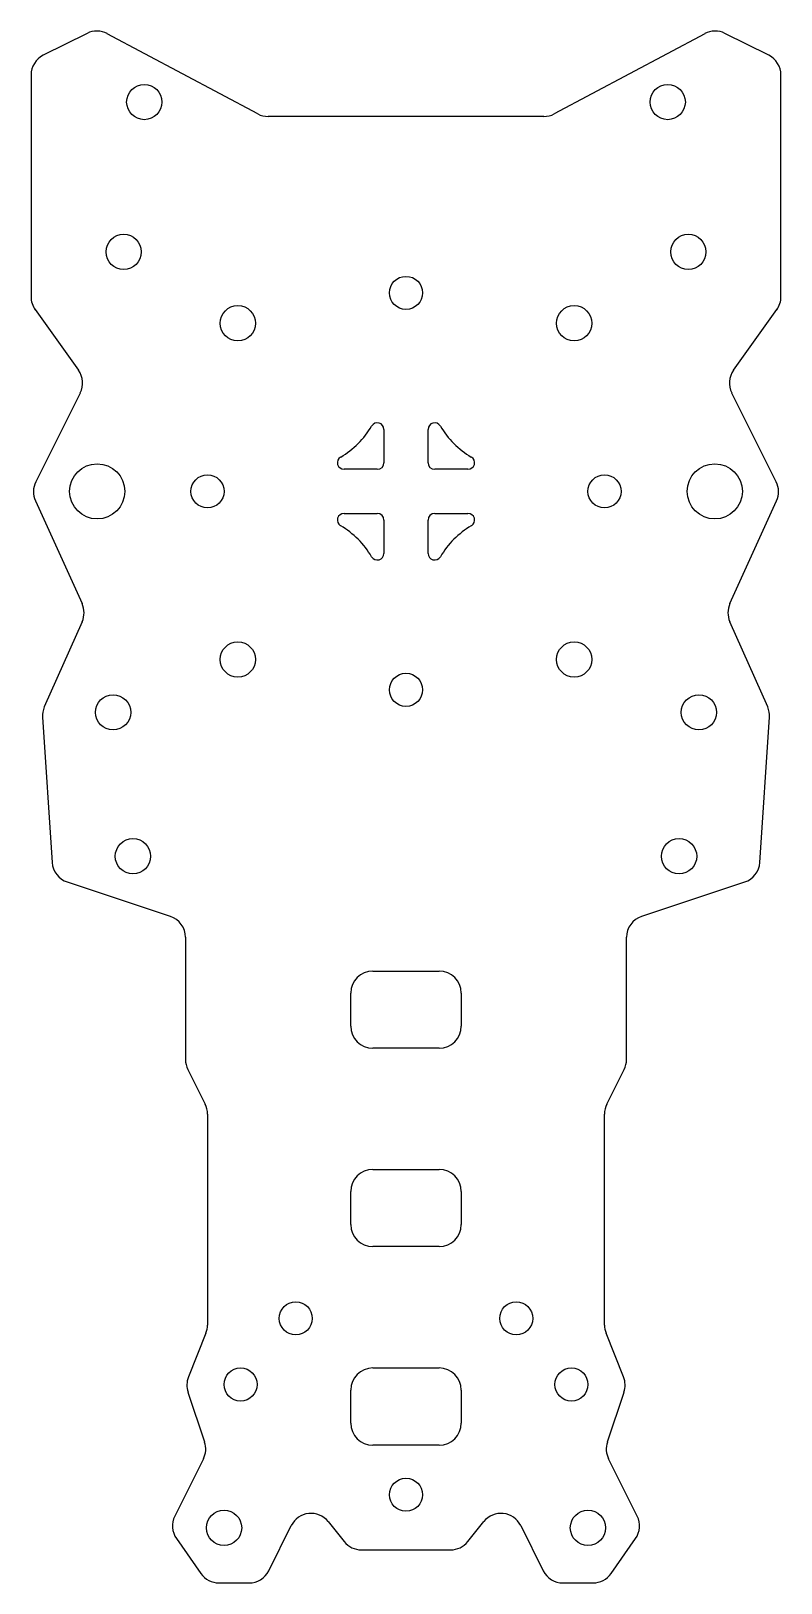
# Model space of a CAD drawing. Header units: millimetres. Extents: x -34 to 34, y -99 to 42.
import ezdxf

# ---------------------------------------------------------------- set-up
doc = ezdxf.new("R2010")
doc.units = ezdxf.units.MM

msp = doc.modelspace()

# ---------------------------------------------------------------- linework, layer by layer
for p, q in [((-28.92, 41.54), (-32.89, 39.55)), ((-13.44, 34.24), (-27.09, 41.51)), ((27.09, 41.51), (13.44, 34.24)), ((32.89, 39.55), (28.92, 41.54)), ((-34, 37.76), (-34, 17.64)), ((34, 17.64), (34, 37.76)), ((12.5, 34), (-12.5, 34)), ((-33.63, 16.48), (-29.7, 10.98)), ((29.7, 10.98), (33.63, 16.48)), ((-29.54, 8.92), (-33.57, 0.85)), ((33.57, 0.85), (29.54, 8.92)), ((-2, 5.62), (-2, 2.6)), ((2, 2.6), (2, 5.62)), ((-2.6, 2), (-5.62, 2)), ((5.62, 2), (2.6, 2)), ((-33.61, -0.87), (-29.37, -10.18)), ((29.37, -10.18), (33.61, -0.87)), ((-5.62, -2), (-2.6, -2)), ((-2, -2.6), (-2, -5.62)), ((2, -5.62), (2, -2.6)), ((2.6, -2), (5.62, -2)), ((-29.37, -11.82), (-32.8, -19.55)), ((32.8, -19.55), (29.37, -11.82)), ((-32.97, -20.49), (-32.09, -33.66)), ((32.09, -33.66), (32.97, -20.49)), ((-30.73, -35.42), (-21.37, -38.54)), ((21.37, -38.54), (30.73, -35.42)), ((-20, -40.44), (-20, -51.53)), ((20, -51.53), (20, -40.44)), ((-3, -43.5), (3, -43.5)), ((-5, -48.5), (-5, -45.5)), ((5, -45.5), (5, -48.5)), ((3, -50.5), (-3, -50.5)), ((-19.79, -52.42), (-18.21, -55.58)), ((18.21, -55.58), (19.79, -52.42)), ((-18, -56.47), (-18, -75.61)), ((18, -75.61), (18, -56.47)), ((-3, -61.5), (3, -61.5)), ((-5, -66.5), (-5, -63.5)), ((5, -63.5), (5, -66.5)), ((3, -68.5), (-3, -68.5)), ((-18.14, -76.36), (-19.73, -80.32)), ((19.73, -80.32), (18.14, -76.36)), ((-3, -79.5), (3, -79.5)), ((-5, -84.5), (-5, -81.5)), ((5, -81.5), (5, -84.5)), ((-19.77, -81.7), (-18.26, -86.21)), ((18.26, -86.21), (19.77, -81.7)), ((3, -86.5), (-3, -86.5)), ((-18.37, -87.74), (-20.97, -92.93)), ((20.97, -92.93), (18.37, -87.74)), ((-12.45, -97.89), (-10.4, -93.8)), ((-7.05, -93.44), (-5.6, -95.25)), ((5.6, -95.25), (7.05, -93.44)), ((10.4, -93.8), (12.45, -97.89)), ((-20.82, -94.98), (-18.6, -98.15)), ((18.6, -98.15), (20.82, -94.98)), ((-4.04, -96), (4.04, -96)), ((-16.96, -99), (-14.24, -99)), ((14.24, -99), (16.96, -99))]:
    msp.add_line(p, q)
for centre, radius in [((-23.73, 35.31), 1.6), ((23.73, 35.31), 1.6), ((-25.6, 21.72), 1.6), ((25.6, 21.72), 1.6), ((0, 18), 1.5), ((-15.25, 15.25), 1.6), ((15.25, 15.25), 1.6), ((-28, 0), 2.5), ((-18, 0), 1.5), ((18, 0), 1.5), ((28, 0), 2.5), ((-15.25, -15.25), 1.6), ((15.25, -15.25), 1.6), ((0, -18), 1.5), ((-26.56, -20.04), 1.6), ((26.56, -20.04), 1.6), ((-24.76, -33.09), 1.6), ((24.76, -33.09), 1.6), ((-10, -75), 1.5), ((10, -75), 1.5), ((-15, -81), 1.5), ((15, -81), 1.5), ((0, -91), 1.5), ((-16.5, -94), 1.6), ((16.5, -94), 1.6)]:
    msp.add_circle(centre, radius)
for centre, radius, start, end in [((-28.03, 39.75), 2, 61.9275, 116.5651), ((28.03, 39.75), 2, 63.4349, 118.0725), ((-32, 37.76), 2, 116.5651, 180), ((32, 37.76), 2, 0, 63.4349), ((-12.5, 36), 2, -118.0725, -90), ((12.5, 36), 2, -90, -61.9275), ((-32, 17.64), 2, -180, -144.4623), ((32, 17.64), 2, -35.5377, 0), ((-31.33, 9.82), 2, -26.5651, 35.5377), ((31.33, 9.82), 2, -215.5377, -153.4349), ((-10, 10), 8, -59.3688, -30.6312), ((-2.6, 5.62), 0.6, 0, 149.3688), ((2.6, 5.62), 0.6, 30.6312, 180), ((10, 10), 8, -149.3688, -120.6312), ((-5.62, 2.6), 0.6, -239.3688, -90), ((5.62, 2.6), 0.6, 270, 419.3688), ((-2.6, 2.6), 0.6, -90, 0), ((2.6, 2.6), 0.6, 180, 270), ((-31.78, -0.04), 2, -206.5651, -155.556), ((31.78, -0.04), 2, -24.444, 26.5651), ((-5.62, -2.6), 0.6, 450, 599.3688), ((-2.6, -2.6), 0.6, 360, 450), ((2.6, -2.6), 0.6, -270, -180), ((5.62, -2.6), 0.6, -419.3688, -270), ((-10, -10), 8, 30.6312, 59.3688), ((10, -10), 8, 120.6312, 149.3688), ((-2.6, -5.62), 0.6, 210.6312, 360), ((2.6, -5.62), 0.6, -180, -30.6312), ((-31.19, -11.01), 2, -23.9625, 24.444), ((31.19, -11.01), 2, -204.444, -156.0375), ((-30.97, -20.36), 2, -203.9625, -176.1859), ((30.97, -20.36), 2, -3.8141, 23.9625), ((-30.09, -33.53), 2, -176.1859, -108.4349), ((30.09, -33.53), 2, -71.5651, -3.8141), ((-22, -40.44), 2, 0, 71.5651), ((22, -40.44), 2, 108.4349, 180), ((-3, -45.5), 2, 90, 180), ((3, -45.5), 2, 0, 90), ((-3, -48.5), 2, -180, -90), ((3, -48.5), 2, -90, 0), ((-18, -51.53), 2, -180, -153.4349), ((18, -51.53), 2, -26.5651, 0), ((-20, -56.47), 2, 0, 26.5651), ((20, -56.47), 2, 153.4349, 180), ((-3, -63.5), 2, 90, 180), ((3, -63.5), 2, 0, 90), ((-3, -66.5), 2, -180, -90), ((3, -66.5), 2, -90, 0), ((-20, -75.61), 2, -21.8014, 0), ((20, -75.61), 2, -180, -158.1986), ((-3, -81.5), 2, 90, 180), ((3, -81.5), 2, 0, 90), ((-17.87, -81.06), 2, -201.8014, -161.5651), ((17.87, -81.06), 2, -18.4349, 21.8014), ((-3, -84.5), 2, -180, -90), ((3, -84.5), 2, -90, 0), ((-20.16, -86.85), 2, -26.5651, 18.4349), ((20.16, -86.85), 2, -198.4349, -153.4349), ((-8.61, -94.69), 2, 38.6598, 153.4349), ((8.61, -94.69), 2, 26.5651, 141.3402), ((-19.18, -93.83), 2, -206.5651, -145.008), ((19.18, -93.83), 2, -34.992, 26.5651), ((-4.04, -94), 2, -141.3402, -90), ((4.04, -94), 2, -90, -38.6598), ((-16.96, -97), 2, -145.008, -90), ((-14.24, -97), 2, -90, -26.5651), ((14.24, -97), 2, -153.4349, -90), ((16.96, -97), 2, -90, -34.992)]:
    msp.add_arc(centre, radius, start, end)

doc.saveas('drawing.dxf')
